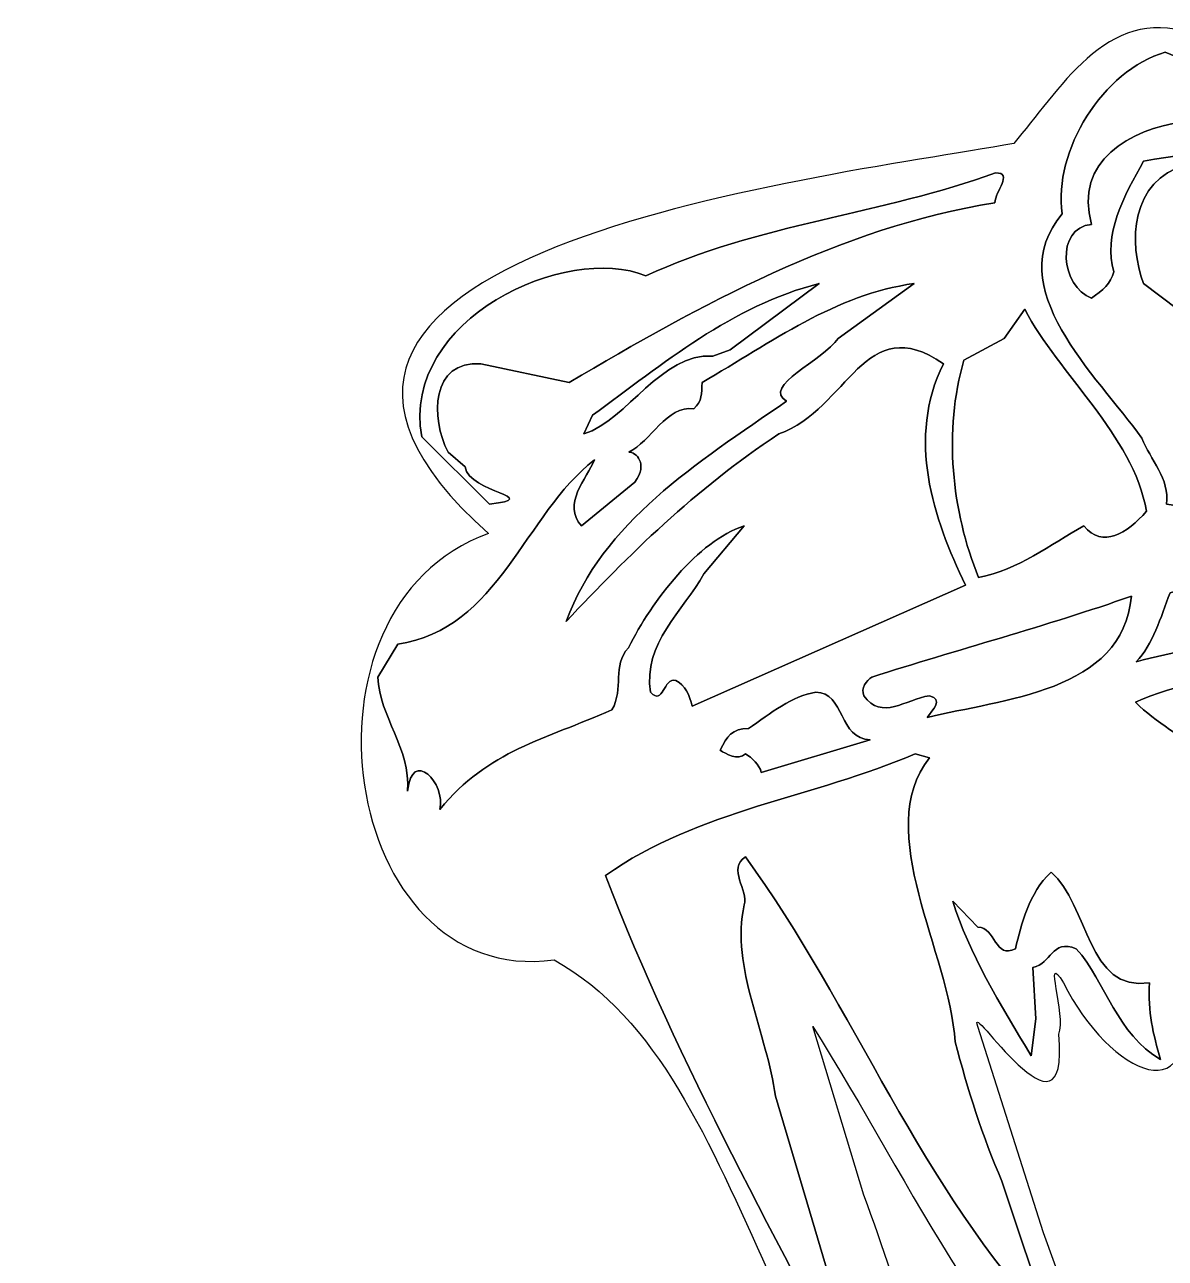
# Model space of a CAD drawing. Header units: centimetres. Extents: x -10 to 10, y -10.5 to 13.3.
# Drawn here: x -9.96 to -5.02, y -4.84 to 0.51 of the extents above; entities that cross this region are included whole.
import ezdxf

# ---------------------------------------------------------------- set-up
doc = ezdxf.new("R2010")
doc.units = ezdxf.units.CM
doc.header["$MEASUREMENT"] = 0
doc.layers.add('Ebene 1', color=7, linetype='Continuous')

msp = doc.modelspace()

# ---------------------------------------------------------------- linework, layer by layer
at = {"layer": 'Ebene 1'}
for points, knots in [([(-2.58064, -10.01268), (-2.58064, -10.01268), (-2.7305, -9.99744), (-2.7305, -9.99744), (-2.7305, -9.99744), (-3.02768, -10.37844), (-3.62965, -10.48766), (-4.05637, -10.22096), (-4.05637, -10.22096), (-4.21131, -9.91616), (-4.25958, -9.46912), (-4.14274, -9.15162), (-4.14274, -9.15162), (-4.46278, -8.65378), (-4.81838, -8.17372), (-4.99618, -7.60222), (-4.99618, -7.60222), (-4.56184, -7.88924), (-4.30784, -8.4836), (-3.88112, -8.84936), (-3.88112, -8.84936), (-3.64998, -9.05002), (-3.69824, -9.02462), (-3.84047, -8.74776), (-3.84047, -8.74776), (-4.064, -8.32866), (-4.35864, -7.90702), (-4.4069, -7.4422), (-4.4069, -7.4422), (-4.17576, -7.62508), (-4.02082, -7.91464), (-3.82524, -8.1661), (-3.82524, -8.1661), (-3.72364, -8.30072), (-3.71856, -8.32612), (-3.78459, -8.16356), (-3.78459, -8.16356), (-3.78459, -8.16356), (-3.95986, -7.71144), (-3.95986, -7.71144), (-3.95986, -7.71144), (-3.83286, -7.69112), (-3.72618, -7.76478), (-3.61696, -7.84098), (-3.61696, -7.84098), (-3.33248, -8.04164), (-3.52297, -7.90956), (-3.62458, -7.72668), (-3.62458, -7.72668), (-3.6957, -7.60222), (-3.74395, -7.4549), (-3.7719, -7.31266), (-3.7719, -7.31266), (-3.7719, -7.31266), (-3.70332, -7.21868), (-3.70332, -7.21868), (-3.70332, -7.21868), (-3.70332, -7.21868), (-3.53568, -7.33806), (-3.53568, -7.33806), (-3.53568, -7.33806), (-3.29184, -7.50316), (-3.41122, -7.46252), (-3.50012, -7.2517), (-3.50012, -7.2517), (-3.64236, -6.9215), (-3.45948, -6.7437), (-3.08864, -7.0612), (-3.08864, -7.0612), (-3.43408, -6.73862), (-3.40614, -5.94106), (-2.97434, -6.53288), (-2.97434, -6.53288), (-2.94132, -6.25856), (-3.1877, -6.03504), (-3.19786, -5.76834), (-3.19786, -5.76834), (-3.1369, -5.5118), (-2.99466, -5.81152), (-2.86512, -5.8293), (-2.86512, -5.8293), (-2.7178, -5.11302), (-2.71018, -4.2672), (-3.42646, -3.90144), (-3.42646, -3.90144), (-3.73887, -3.62712), (-3.55346, -4.21894), (-3.67791, -4.36118), (-3.67791, -4.36118), (-3.86588, -4.28244), (-3.86842, -4.04368), (-3.95986, -3.88366), (-3.95986, -3.88366), (-3.93954, -3.97764), (-3.98272, -4.42468), (-4.04368, -4.18592), (-4.04368, -4.18592), (-4.04368, -4.18592), (-4.06145, -3.90144), (-4.06145, -3.90144), (-4.06145, -3.90144), (-4.11734, -3.23088), (-3.63473, -4.34848), (-3.75158, -3.92938), (-3.75158, -3.92938), (-3.75158, -3.92938), (-3.81762, -3.78714), (-3.81762, -3.78714), (-3.81762, -3.78714), (-4.22402, -3.30708), (-4.14528, -3.9624), (-4.09448, -4.24942), (-4.09448, -4.24942), (-4.09448, -4.24942), (-4.43992, -3.69062), (-4.43992, -3.69062), (-4.43992, -3.69062), (-4.51612, -3.8354), (-4.38658, -4.16814), (-4.58215, -4.11988), (-4.58215, -4.11988), (-4.73963, -4.01066), (-4.78536, -3.7719), (-4.94792, -3.6449), (-4.94792, -3.6449), (-4.84124, -4.24942), (-5.26034, -4.04368), (-5.45846, -3.6449), (-5.45846, -3.6449), (-5.5499, -3.49758), (-5.44322, -3.78714), (-5.47878, -3.86842), (-5.47878, -3.86842), (-5.42798, -4.40944), (-5.88264, -3.69062), (-5.8293, -3.8354), (-5.8293, -3.8354), (-5.8293, -3.8354), (-5.54482, -4.72948), (-5.54482, -4.72948), (-5.54482, -4.72948), (-5.54482, -4.72948), (-5.33654, -5.30352), (-5.33654, -5.30352), (-5.33654, -5.30352), (-5.2959, -5.49402), (-5.11048, -5.63626), (-5.10286, -5.84454), (-5.10286, -5.84454), (-5.74802, -5.35178), (-6.11378, -4.51866), (-6.54558, -3.8354), (-6.54558, -3.8354), (-6.54558, -3.8354), (-6.3246, -4.56692), (-6.3246, -4.56692), (-6.3246, -4.56692), (-6.24078, -4.79044), (-6.16712, -5.01395), (-6.10108, -5.25526), (-6.10108, -5.25526), (-6.10108, -5.25526), (-5.67436, -6.22808), (-5.67436, -6.22808), (-5.67436, -6.22808), (-6.76402, -5.75056), (-6.76402, -4.04368), (-7.66826, -3.54584), (-7.66826, -3.54584), (-8.59536, -3.67284), (-8.8392, -2.01422), (-7.95274, -1.69672), (-7.95274, -1.69672), (-9.31926, -0.48006), (-6.56082, -0.16256), (-5.67436, -0.00508), (-5.67436, -0.00508), (-5.48386, 0.2159), (-5.26796, 0.59944), (-4.90982, 0.47244), (-4.90982, 0.47244), (-5.64642, 2.14376), (-3.09372, 0.90424), (-2.4511, 1.93548), (-2.4511, 1.93548), (-2.91846, 1.778), (-3.33756, 2.22504), (-3.6957, 2.54254), (-3.6957, 2.54254), (-4.26465, 2.54254), (-4.83362, 2.89306), (-5.07746, 3.4036), (-5.07746, 3.4036), (-5.21208, 3.05562), (-5.10286, 2.60604), (-5.207, 2.31902), (-5.207, 2.31902), (-5.45592, 2.67208), (-5.38226, 3.13182), (-5.46862, 3.54584), (-5.46862, 3.54584), (-5.89534, 3.66014), (-6.35508, 3.73888), (-6.71322, 4.05892), (-6.71322, 4.05892), (-7.14248, 4.2672), (-6.83768, 3.37058), (-6.91642, 3.14706), (-6.91642, 3.14706), (-7.24916, 3.38836), (-7.34568, 4.4577), (-7.493, 4.40944), (-7.493, 4.40944), (-7.493, 4.40944), (-7.65556, 4.09194), (-7.65556, 4.09194), (-7.65556, 4.09194), (-8.57504, 3.75412), (-8.49376, 2.41554), (-8.46582, 1.50622), (-8.46582, 1.50622), (-8.85952, 1.9685), (-8.87984, 2.67208), (-9.09066, 3.24612), (-9.09066, 3.24612), (-9.96442, 3.82016), (-9.72566, 5.49402), (-9.19226, 6.29158), (-9.19226, 6.29158), (-8.8265, 6.4389), (-8.4328, 6.02234), (-8.08736, 6.24586), (-8.08736, 6.24586), (-7.99338, 7.35584), (-7.45998, 9.62152), (-5.89788, 8.28802), (-5.89788, 8.28802), (-5.76072, 8.51154), (-5.61086, 8.6868), (-5.41782, 8.84935), (-5.41782, 8.84935), (-5.1181, 11.03376), (-1.3843, 11.96086), (-1.31572, 9.21512), (-1.31572, 9.21512), (-1.20904, 9.07034), (-1.21412, 8.81634), (-1.04648, 8.75284), (-1.04648, 8.75284), (-0.22098, 9.6139), (0.98298, 8.94333), (1.39446, 10.18794), (1.39446, 10.18794), (1.69164, 10.25144), (1.48844, 9.72312), (1.67386, 9.70788), (1.67386, 9.70788), (1.651, 10.34542), (2.88544, 10.58672), (2.7813, 10.13968), (2.7813, 10.13968), (2.75336, 10.13968), (2.7813, 10.10919), (2.7813, 10.13968), (2.7813, 10.13968), (2.7813, 10.13968), (2.8575, 10.13968), (2.8575, 10.13968), (2.8575, 10.13968), (2.8575, 10.13968), (2.89052, 10.07872), (2.89052, 10.07872), (2.89052, 10.07872), (2.85496, 9.99998), (2.80924, 9.92632), (2.77622, 9.8552), (2.77622, 9.8552), (2.58064, 9.45134), (2.60096, 9.45896), (2.80924, 9.82472), (2.80924, 9.82472), (2.8702, 9.9314), (2.94386, 10.02538), (3.06578, 9.99744), (3.06578, 9.99744), (3.11404, 9.18718), (3.10134, 8.63345), (3.02006, 8.52931), (3.02006, 8.52931), (3.02006, 8.52931), (2.86512, 8.01624), (2.86512, 8.01624), (2.86512, 8.01624), (2.86512, 8.01624), (3.24104, 8.60552), (3.24104, 8.60552), (3.24104, 8.60552), (3.67538, 9.26337), (4.00812, 9.97966), (4.53644, 10.56894), (4.53644, 10.56894), (5.8928, 10.82548), (7.26694, 11.71956), (7.02564, 13.28674), (7.02564, 13.28674), (8.17372, 12.18438), (8.79856, 10.81024), (9.10082, 9.13384), (9.10082, 9.13384), (9.32434, 8.94333), (9.30656, 8.52931), (9.53008, 8.38708), (9.53008, 8.38708), (9.59612, 7.9375), (9.67486, 7.39394), (9.53008, 6.99516), (9.53008, 6.99516), (9.97966, 4.99872), (9.46658, 2.9083), (8.51154, 1.16078), (8.51154, 1.16078), (8.46074, 0.31242), (8.128, -0.45211), (7.6327, -1.12268), (7.6327, -1.12268), (7.42442, -2.06248), (6.7691, -2.97434), (5.9563, -3.43662), (5.9563, -3.43662), (5.11048, -4.56692), (4.50595, -5.95884), (3.33502, -6.83768), (3.33502, -6.83768), (2.80924, -7.10438), (2.19964, -7.20344), (1.71196, -7.50824), (1.71196, -7.50824), (0.87376, -7.31266), (0.46736, -7.77748), (-0.35306, -7.98322), (-0.35306, -7.98322), (-0.71374, -8.33628), (-1.0668, -8.5725), (-1.31572, -9.07034), (-1.31572, -9.07034), (-1.67386, -9.1821), (-2.00406, -9.3091), (-2.19456, -9.65962), (-2.19456, -9.65962), (-2.3495, -9.65962), (-2.3495, -9.50468), (-2.58064, -10.01268)], [0, 0, 0, 0, 0.0113636, 0.0113636, 0.0113636, 0.0113636, 0.0227273, 0.0227273, 0.0227273, 0.0227273, 0.0340909, 0.0340909, 0.0340909, 0.0340909, 0.0454545, 0.0454545, 0.0454545, 0.0454545, 0.0568182, 0.0568182, 0.0568182, 0.0568182, 0.0681818, 0.0681818, 0.0681818, 0.0681818, 0.0795455, 0.0795455, 0.0795455, 0.0795455, 0.0909091, 0.0909091, 0.0909091, 0.0909091, 0.1022727, 0.1022727, 0.1022727, 0.1022727, 0.1136364, 0.1136364, 0.1136364, 0.1136364, 0.125, 0.125, 0.125, 0.125, 0.1363636, 0.1363636, 0.1363636, 0.1363636, 0.1477273, 0.1477273, 0.1477273, 0.1477273, 0.1590909, 0.1590909, 0.1590909, 0.1590909, 0.1704545, 0.1704545, 0.1704545, 0.1704545, 0.1818182, 0.1818182, 0.1818182, 0.1818182, 0.1931818, 0.1931818, 0.1931818, 0.1931818, 0.2045455, 0.2045455, 0.2045455, 0.2045455, 0.2159091, 0.2159091, 0.2159091, 0.2159091, 0.2272727, 0.2272727, 0.2272727, 0.2272727, 0.2386364, 0.2386364, 0.2386364, 0.2386364, 0.25, 0.25, 0.25, 0.25, 0.2613636, 0.2613636, 0.2613636, 0.2613636, 0.2727273, 0.2727273, 0.2727273, 0.2727273, 0.2840909, 0.2840909, 0.2840909, 0.2840909, 0.2954545, 0.2954545, 0.2954545, 0.2954545, 0.3068182, 0.3068182, 0.3068182, 0.3068182, 0.3181818, 0.3181818, 0.3181818, 0.3181818, 0.3295455, 0.3295455, 0.3295455, 0.3295455, 0.3409091, 0.3409091, 0.3409091, 0.3409091, 0.3522727, 0.3522727, 0.3522727, 0.3522727, 0.3636364, 0.3636364, 0.3636364, 0.3636364, 0.375, 0.375, 0.375, 0.375, 0.3863636, 0.3863636, 0.3863636, 0.3863636, 0.3977273, 0.3977273, 0.3977273, 0.3977273, 0.4090909, 0.4090909, 0.4090909, 0.4090909, 0.4204545, 0.4204545, 0.4204545, 0.4204545, 0.4318182, 0.4318182, 0.4318182, 0.4318182, 0.4431818, 0.4431818, 0.4431818, 0.4431818, 0.4545455, 0.4545455, 0.4545455, 0.4545455, 0.4659091, 0.4659091, 0.4659091, 0.4659091, 0.4772727, 0.4772727, 0.4772727, 0.4772727, 0.4886364, 0.4886364, 0.4886364, 0.4886364, 0.5, 0.5, 0.5, 0.5, 0.5113636, 0.5113636, 0.5113636, 0.5113636, 0.5227273, 0.5227273, 0.5227273, 0.5227273, 0.5340909, 0.5340909, 0.5340909, 0.5340909, 0.5454545, 0.5454545, 0.5454545, 0.5454545, 0.5568182, 0.5568182, 0.5568182, 0.5568182, 0.5681818, 0.5681818, 0.5681818, 0.5681818, 0.5795455, 0.5795455, 0.5795455, 0.5795455, 0.5909091, 0.5909091, 0.5909091, 0.5909091, 0.6022727, 0.6022727, 0.6022727, 0.6022727, 0.6136364, 0.6136364, 0.6136364, 0.6136364, 0.625, 0.625, 0.625, 0.625, 0.6363636, 0.6363636, 0.6363636, 0.6363636, 0.6477273, 0.6477273, 0.6477273, 0.6477273, 0.6590909, 0.6590909, 0.6590909, 0.6590909, 0.6704545, 0.6704545, 0.6704545, 0.6704545, 0.6818182, 0.6818182, 0.6818182, 0.6818182, 0.6931818, 0.6931818, 0.6931818, 0.6931818, 0.7045455, 0.7045455, 0.7045455, 0.7045455, 0.7159091, 0.7159091, 0.7159091, 0.7159091, 0.7272727, 0.7272727, 0.7272727, 0.7272727, 0.7386364, 0.7386364, 0.7386364, 0.7386364, 0.75, 0.75, 0.75, 0.75, 0.7613636, 0.7613636, 0.7613636, 0.7613636, 0.7727273, 0.7727273, 0.7727273, 0.7727273, 0.7840909, 0.7840909, 0.7840909, 0.7840909, 0.7954545, 0.7954545, 0.7954545, 0.7954545, 0.8068182, 0.8068182, 0.8068182, 0.8068182, 0.8181818, 0.8181818, 0.8181818, 0.8181818, 0.8295455, 0.8295455, 0.8295455, 0.8295455, 0.8409091, 0.8409091, 0.8409091, 0.8409091, 0.8522727, 0.8522727, 0.8522727, 0.8522727, 0.8636364, 0.8636364, 0.8636364, 0.8636364, 0.875, 0.875, 0.875, 0.875, 0.8863636, 0.8863636, 0.8863636, 0.8863636, 0.8977273, 0.8977273, 0.8977273, 0.8977273, 0.9090909, 0.9090909, 0.9090909, 0.9090909, 0.9204545, 0.9204545, 0.9204545, 0.9204545, 0.9318182, 0.9318182, 0.9318182, 0.9318182, 0.9431818, 0.9431818, 0.9431818, 0.9431818, 0.9545455, 0.9545455, 0.9545455, 0.9545455, 0.9659091, 0.9659091, 0.9659091, 0.9659091, 0.9772727, 0.9772727, 0.9772727, 0.9772727, 0.9886364, 0.9886364, 0.9886364, 0.9886364, 1, 1, 1, 1]), ([(-5.0165, 0.39116), (-5.28828, 0.31242), (-5.50418, -0.03809), (-5.46354, -0.30988), (-5.46354, -0.30988), (-5.73532, -0.62738), (-5.31622, -1.00838), (-5.1181, -1.2827), (-5.1181, -1.2827), (-5.08254, -1.37668), (-4.99618, -1.45796), (-5.01142, -1.56972), (-5.01142, -1.56972), (-4.89965, -1.58242), (-4.8133, -1.6637), (-4.69391, -1.53924), (-4.69391, -1.53924), (-4.23164, -1.6637), (-4.60248, -0.56133), (-4.96316, -0.72389), (-4.96316, -0.72389), (-4.96316, -0.72389), (-5.11048, -0.61213), (-5.11048, -0.61213), (-5.11048, -0.61213), (-5.17906, -0.43688), (-5.16382, -0.16256), (-4.93014, -0.09906), (-4.93014, -0.09906), (-4.25704, -0.27686), (-3.38582, -0.26162), (-2.91084, -0.5461), (-2.91084, -0.5461), (-2.91084, -0.61213), (-3.02768, -0.5461), (-3.048, -0.61213), (-3.048, -0.61213), (-2.72288, -0.5461), (-2.95402, -0.70866), (-2.70764, -0.69342), (-2.70764, -0.69342), (-3.09372, -0.32258), (-3.6449, 0.05842), (-4.21893, 0.05842), (-4.21893, 0.05842), (-4.42721, 0.26416), (-4.76504, 0.28194), (-5.0165, 0.39116)], [0, 0, 0, 0, 0.0833333, 0.0833333, 0.0833333, 0.0833333, 0.1666667, 0.1666667, 0.1666667, 0.1666667, 0.25, 0.25, 0.25, 0.25, 0.3333333, 0.3333333, 0.3333333, 0.3333333, 0.4166667, 0.4166667, 0.4166667, 0.4166667, 0.5, 0.5, 0.5, 0.5, 0.5833333, 0.5833333, 0.5833333, 0.5833333, 0.6666667, 0.6666667, 0.6666667, 0.6666667, 0.75, 0.75, 0.75, 0.75, 0.8333333, 0.8333333, 0.8333333, 0.8333333, 0.9166667, 0.9166667, 0.9166667, 0.9166667, 1, 1, 1, 1]), ([(-4.9403, 0.0889), (-4.73963, 0.1016), (-4.56184, 0.05842), (-4.37895, 0.00762), (-4.37895, 0.00762), (-4.37895, 0.00762), (-4.0767, -0.08127), (-4.0767, -0.08127), (-4.0767, -0.08127), (-4.12496, -0.16256), (-4.22656, -0.08127), (-4.30022, -0.09906), (-4.30022, -0.09906), (-4.56438, -0.00508), (-4.85902, -0.03809), (-5.11048, -0.08127), (-5.11048, -0.08127), (-5.1943, -0.2286), (-5.28828, -0.40385), (-5.24002, -0.56133), (-5.24002, -0.56133), (-5.25271, -0.61213), (-5.28828, -0.64262), (-5.33654, -0.67563), (-5.33654, -0.67563), (-5.46862, -0.62738), (-5.49656, -0.37084), (-5.33654, -0.35559), (-5.33654, -0.35559), (-5.41528, -0.08127), (-5.16636, 0.05842), (-4.9403, 0.0889)], [0, 0, 0, 0, 0.125, 0.125, 0.125, 0.125, 0.25, 0.25, 0.25, 0.25, 0.375, 0.375, 0.375, 0.375, 0.5, 0.5, 0.5, 0.5, 0.625, 0.625, 0.625, 0.625, 0.75, 0.75, 0.75, 0.75, 0.875, 0.875, 0.875, 0.875, 1, 1, 1, 1]), ([(-5.7531, -0.13208), (-6.2357, -0.30988), (-6.7945, -0.35559), (-7.26948, -0.57912), (-7.26948, -0.57912), (-7.61492, -0.43688), (-8.3312, -0.76454), (-8.2423, -1.27762), (-8.2423, -1.27762), (-8.2423, -1.27762), (-7.94766, -1.56972), (-7.94766, -1.56972), (-7.94766, -1.56972), (-7.7089, -1.53924), (-8.03402, -1.52145), (-8.05434, -1.40716), (-8.05434, -1.40716), (-8.05434, -1.40716), (-8.128, -1.34366), (-8.128, -1.34366), (-8.128, -1.34366), (-8.2042, -1.19634), (-8.20166, -0.94488), (-7.98576, -0.96012), (-7.98576, -0.96012), (-7.98576, -0.96012), (-7.60222, -1.04139), (-7.60222, -1.04139), (-7.60222, -1.04139), (-7.03834, -0.70866), (-6.43128, -0.37084), (-5.75563, -0.26162), (-5.75563, -0.26162), (-5.75563, -0.21336), (-5.67436, -0.13208), (-5.7531, -0.13208)], [0, 0, 0, 0, 0.1111111, 0.1111111, 0.1111111, 0.1111111, 0.2222222, 0.2222222, 0.2222222, 0.2222222, 0.3333333, 0.3333333, 0.3333333, 0.3333333, 0.4444444, 0.4444444, 0.4444444, 0.4444444, 0.5555556, 0.5555556, 0.5555556, 0.5555556, 0.6666667, 0.6666667, 0.6666667, 0.6666667, 0.7777778, 0.7777778, 0.7777778, 0.7777778, 0.8888889, 0.8888889, 0.8888889, 0.8888889, 1, 1, 1, 1]), ([(-5.7531, -0.13208), (-5.67436, -0.13208), (-5.75563, -0.21336), (-5.75563, -0.26162), (-5.75563, -0.26162), (-6.43128, -0.37084), (-7.03834, -0.70866), (-7.60222, -1.04139), (-7.60222, -1.04139), (-7.60222, -1.04139), (-7.98576, -0.96012), (-7.98576, -0.96012), (-7.98576, -0.96012), (-8.20166, -0.94488), (-8.2042, -1.19634), (-8.128, -1.34366), (-8.128, -1.34366), (-8.128, -1.34366), (-8.05434, -1.40716), (-8.05434, -1.40716), (-8.05434, -1.40716), (-8.03402, -1.52145), (-7.7089, -1.53924), (-7.94766, -1.56972), (-7.94766, -1.56972), (-7.94766, -1.56972), (-8.2423, -1.27762), (-8.2423, -1.27762), (-8.2423, -1.27762), (-8.3312, -0.76454), (-7.61492, -0.43688), (-7.26948, -0.57912), (-7.26948, -0.57912), (-6.7945, -0.35559), (-6.2357, -0.30988), (-5.7531, -0.13208)], [0, 0, 0, 0, 0.1111111, 0.1111111, 0.1111111, 0.1111111, 0.2222222, 0.2222222, 0.2222222, 0.2222222, 0.3333333, 0.3333333, 0.3333333, 0.3333333, 0.4444444, 0.4444444, 0.4444444, 0.4444444, 0.5555556, 0.5555556, 0.5555556, 0.5555556, 0.6666667, 0.6666667, 0.6666667, 0.6666667, 0.7777778, 0.7777778, 0.7777778, 0.7777778, 0.8888889, 0.8888889, 0.8888889, 0.8888889, 1, 1, 1, 1]), ([(-6.65988, -1.12268), (-6.7691, -1.05918), (-6.49986, -0.94488), (-6.43636, -0.8509), (-6.43636, -0.8509), (-6.43636, -0.8509), (-6.10616, -0.61213), (-6.10616, -0.61213), (-6.10616, -0.61213), (-6.44906, -0.6604), (-6.72338, -0.86614), (-7.02564, -1.04139), (-7.02564, -1.04139), (-7.02818, -1.08965), (-7.02564, -1.12268), (-7.0612, -1.1557), (-7.0612, -1.1557), (-7.18058, -1.14046), (-7.24916, -1.29794), (-7.34314, -1.34366), (-7.34314, -1.34366), (-7.3152, -1.34366), (-7.25678, -1.39192), (-7.31774, -1.4732), (-7.31774, -1.4732), (-7.31774, -1.4732), (-7.54888, -1.6637), (-7.54888, -1.6637), (-7.54888, -1.6637), (-7.63524, -1.56972), (-7.52602, -1.45796), (-7.493, -1.37668), (-7.493, -1.37668), (-7.7978, -1.61544), (-7.90702, -2.11074), (-8.34644, -2.17678), (-8.34644, -2.17678), (-8.34644, -2.17678), (-8.4328, -2.31902), (-8.4328, -2.31902), (-8.4328, -2.31902), (-8.42518, -2.49428), (-8.29056, -2.62382), (-8.30326, -2.81432), (-8.30326, -2.81432), (-8.28548, -2.62382), (-8.13562, -2.7813), (-8.16356, -2.89306), (-8.16356, -2.89306), (-7.95274, -2.63652), (-7.7089, -2.5908), (-7.4168, -2.46126), (-7.4168, -2.46126), (-7.36346, -2.36728), (-7.4168, -2.27076), (-7.34568, -2.19202), (-7.34568, -2.19202), (-7.24154, -1.98628), (-7.04596, -1.72974), (-6.84276, -1.6637), (-6.84276, -1.6637), (-6.84276, -1.6637), (-7.01802, -1.87198), (-7.01802, -1.87198), (-7.01802, -1.87198), (-7.10692, -2.02946), (-7.28472, -2.17678), (-7.24916, -2.38506), (-7.24916, -2.38506), (-7.19582, -2.44602), (-7.19328, -2.31902), (-7.13994, -2.33426), (-7.13994, -2.33426), (-7.0993, -2.35204), (-7.07898, -2.4003), (-7.06882, -2.44602), (-7.06882, -2.44602), (-7.06882, -2.44602), (-5.88264, -1.92024), (-5.88264, -1.92024), (-5.88264, -1.92024), (-6.02488, -1.63068), (-6.13918, -1.2827), (-5.97916, -0.96012), (-5.97916, -0.96012), (-6.32206, -0.72389), (-6.39064, -1.1557), (-6.6929, -1.26492), (-6.6929, -1.26492), (-7.05866, -1.50622), (-7.34568, -1.7907), (-7.61492, -2.07771), (-7.61492, -2.07771), (-7.45998, -1.64846), (-7.0485, -1.39192), (-6.65988, -1.12268)], [0, 0, 0, 0, 0.0416667, 0.0416667, 0.0416667, 0.0416667, 0.0833333, 0.0833333, 0.0833333, 0.0833333, 0.125, 0.125, 0.125, 0.125, 0.1666667, 0.1666667, 0.1666667, 0.1666667, 0.2083333, 0.2083333, 0.2083333, 0.2083333, 0.25, 0.25, 0.25, 0.25, 0.2916667, 0.2916667, 0.2916667, 0.2916667, 0.3333333, 0.3333333, 0.3333333, 0.3333333, 0.375, 0.375, 0.375, 0.375, 0.4166667, 0.4166667, 0.4166667, 0.4166667, 0.4583333, 0.4583333, 0.4583333, 0.4583333, 0.5, 0.5, 0.5, 0.5, 0.5416667, 0.5416667, 0.5416667, 0.5416667, 0.5833333, 0.5833333, 0.5833333, 0.5833333, 0.625, 0.625, 0.625, 0.625, 0.6666667, 0.6666667, 0.6666667, 0.6666667, 0.7083333, 0.7083333, 0.7083333, 0.7083333, 0.75, 0.75, 0.75, 0.75, 0.7916667, 0.7916667, 0.7916667, 0.7916667, 0.8333333, 0.8333333, 0.8333333, 0.8333333, 0.875, 0.875, 0.875, 0.875, 0.9166667, 0.9166667, 0.9166667, 0.9166667, 0.9583333, 0.9583333, 0.9583333, 0.9583333, 1, 1, 1, 1]), ([(-6.51764, -0.61213), (-6.8961, -0.70866), (-7.19582, -0.96012), (-7.50062, -1.18364), (-7.50062, -1.18364), (-7.50062, -1.18364), (-7.53872, -1.26492), (-7.53872, -1.26492), (-7.53872, -1.26492), (-7.34568, -1.20142), (-7.20344, -0.91186), (-6.97992, -0.92709), (-6.97992, -0.92709), (-6.97992, -0.92709), (-6.90372, -0.89916), (-6.90372, -0.89916), (-6.90372, -0.89916), (-6.90372, -0.89916), (-6.51764, -0.61213), (-6.51764, -0.61213)], [0, 0, 0, 0, 0.2, 0.2, 0.2, 0.2, 0.4, 0.4, 0.4, 0.4, 0.6, 0.6, 0.6, 0.6, 0.8, 0.8, 0.8, 0.8, 1, 1, 1, 1]), ([(-5.6261, -0.72389), (-5.6261, -0.72389), (-5.715, -0.8509), (-5.715, -0.8509), (-5.715, -0.8509), (-5.715, -0.8509), (-5.89026, -0.94488), (-5.89026, -0.94488), (-5.89026, -0.94488), (-5.97916, -1.24968), (-5.9436, -1.6002), (-5.82676, -1.88722), (-5.82676, -1.88722), (-5.65404, -1.8542), (-5.51687, -1.74498), (-5.36956, -1.6637), (-5.36956, -1.6637), (-5.28828, -1.76276), (-5.18414, -1.69672), (-5.09778, -1.6002), (-5.09778, -1.6002), (-5.15874, -1.26492), (-5.47878, -1.00838), (-5.6261, -0.72389)], [0, 0, 0, 0, 0.1666667, 0.1666667, 0.1666667, 0.1666667, 0.3333333, 0.3333333, 0.3333333, 0.3333333, 0.5, 0.5, 0.5, 0.5, 0.6666667, 0.6666667, 0.6666667, 0.6666667, 0.8333333, 0.8333333, 0.8333333, 0.8333333, 1, 1, 1, 1]), ([(-4.61772, -1.83895), (-4.61772, -1.83895), (-4.99618, -1.95326), (-4.99618, -1.95326), (-4.99618, -1.95326), (-5.03682, -2.06248), (-5.06984, -2.17678), (-5.1435, -2.25298), (-5.1435, -2.25298), (-4.98348, -2.20472), (-4.78028, -2.20472), (-4.7117, -2.02946), (-4.7117, -2.02946), (-4.62534, -2.01422), (-4.58215, -1.93548), (-4.56946, -1.8542), (-4.56946, -1.8542), (-4.572, -1.82372), (-4.60502, -1.83895), (-4.61772, -1.83895)], [0, 0, 0, 0, 0.2, 0.2, 0.2, 0.2, 0.4, 0.4, 0.4, 0.4, 0.6, 0.6, 0.6, 0.6, 0.8, 0.8, 0.8, 0.8, 1, 1, 1, 1]), ([(-5.16382, -1.9685), (-5.5245, -2.0955), (-5.9309, -2.20472), (-6.28904, -2.31902), (-6.28904, -2.31902), (-6.31444, -2.33426), (-6.33729, -2.36728), (-6.3246, -2.4003), (-6.3246, -2.4003), (-6.2484, -2.50952), (-6.14172, -2.41554), (-6.04012, -2.4003), (-6.04012, -2.4003), (-5.97662, -2.41554), (-6.02488, -2.46126), (-6.05028, -2.49428), (-6.05028, -2.49428), (-5.7277, -2.41554), (-5.19937, -2.38506), (-5.16382, -1.9685)], [0, 0, 0, 0, 0.2, 0.2, 0.2, 0.2, 0.4, 0.4, 0.4, 0.4, 0.6, 0.6, 0.6, 0.6, 0.8, 0.8, 0.8, 0.8, 1, 1, 1, 1]), ([(-4.0132, -2.17678), (-4.36625, -2.30378), (-4.79805, -2.27076), (-5.14604, -2.42824), (-5.14604, -2.42824), (-4.96316, -2.60858), (-4.70408, -2.66954), (-4.58977, -2.92608), (-4.58977, -2.92608), (-4.50342, -2.73304), (-4.69137, -2.42824), (-4.44246, -2.33426), (-4.44246, -2.33426), (-4.26719, -2.42824), (-4.12496, -2.68478), (-4.01574, -2.86004), (-4.01574, -2.86004), (-4.03352, -2.62382), (-3.78713, -2.33426), (-4.0132, -2.17678)], [0, 0, 0, 0, 0.2, 0.2, 0.2, 0.2, 0.4, 0.4, 0.4, 0.4, 0.6, 0.6, 0.6, 0.6, 0.8, 0.8, 0.8, 0.8, 1, 1, 1, 1]), ([(-6.53288, -2.38506), (-6.63448, -2.4003), (-6.72846, -2.4765), (-6.82498, -2.54254), (-6.82498, -2.54254), (-6.8961, -2.54254), (-6.91895, -2.57556), (-6.9469, -2.63652), (-6.9469, -2.63652), (-6.92404, -2.65176), (-6.8707, -2.68478), (-6.83768, -2.65176), (-6.83768, -2.65176), (-6.80974, -2.66954), (-6.77672, -2.70002), (-6.7691, -2.73304), (-6.7691, -2.73304), (-6.7691, -2.73304), (-6.29666, -2.5908), (-6.29666, -2.5908), (-6.29666, -2.5908), (-6.43128, -2.5908), (-6.40842, -2.38506), (-6.53288, -2.38506)], [0, 0, 0, 0, 0.1666667, 0.1666667, 0.1666667, 0.1666667, 0.3333333, 0.3333333, 0.3333333, 0.3333333, 0.5, 0.5, 0.5, 0.5, 0.6666667, 0.6666667, 0.6666667, 0.6666667, 0.8333333, 0.8333333, 0.8333333, 0.8333333, 1, 1, 1, 1]), ([(-6.10108, -2.65176), (-6.53796, -2.84226), (-7.04088, -2.89306), (-7.44474, -3.18008), (-7.44474, -3.18008), (-7.12724, -4.01066), (-6.68782, -4.7752), (-6.28142, -5.5753), (-6.28142, -5.5753), (-6.28142, -5.5753), (-6.70814, -4.13766), (-6.70814, -4.13766), (-6.70814, -4.13766), (-6.74116, -3.86842), (-6.90372, -3.57886), (-6.84276, -3.30708), (-6.84276, -3.30708), (-6.82498, -3.24612), (-6.91642, -3.1496), (-6.83768, -3.0988), (-6.83768, -3.0988), (-6.3627, -3.75412), (-6.07822, -4.53644), (-5.51687, -5.12826), (-5.51687, -5.12826), (-5.51687, -5.12826), (-5.72516, -4.50596), (-5.72516, -4.50596), (-5.72516, -4.50596), (-5.80898, -4.31546), (-5.87502, -4.10464), (-5.92836, -3.90144), (-5.92836, -3.90144), (-5.95122, -3.51536), (-6.28904, -2.98958), (-6.04012, -2.66954), (-6.04012, -2.66954), (-6.04012, -2.66954), (-6.10108, -2.65176), (-6.10108, -2.65176)], [0, 0, 0, 0, 0.1, 0.1, 0.1, 0.1, 0.2, 0.2, 0.2, 0.2, 0.3, 0.3, 0.3, 0.3, 0.4, 0.4, 0.4, 0.4, 0.5, 0.5, 0.5, 0.5, 0.6, 0.6, 0.6, 0.6, 0.7, 0.7, 0.7, 0.7, 0.8, 0.8, 0.8, 0.8, 0.9, 0.9, 0.9, 0.9, 1, 1, 1, 1]), ([(-5.5118, -3.16484), (-5.61086, -3.25882), (-5.6388, -3.38836), (-5.66674, -3.49758), (-5.66674, -3.49758), (-5.75563, -3.54584), (-5.7531, -3.4036), (-5.8293, -3.4036), (-5.8293, -3.4036), (-5.8293, -3.4036), (-5.93852, -3.29184), (-5.93852, -3.29184), (-5.93852, -3.29184), (-5.86994, -3.51536), (-5.73278, -3.73888), (-5.59816, -3.9624), (-5.59816, -3.9624), (-5.59816, -3.9624), (-5.57784, -3.80238), (-5.57784, -3.80238), (-5.57784, -3.80238), (-5.57784, -3.80238), (-5.59054, -3.57886), (-5.59054, -3.57886), (-5.59054, -3.57886), (-5.50926, -3.56362), (-5.5118, -3.4544), (-5.40258, -3.49758), (-5.40258, -3.49758), (-5.27304, -3.6449), (-5.22732, -3.86842), (-5.03682, -3.97764), (-5.03682, -3.97764), (-5.06984, -3.86842), (-5.0927, -3.7719), (-5.08508, -3.6449), (-5.08508, -3.6449), (-5.35432, -3.69062), (-5.34924, -3.30708), (-5.5118, -3.16484)], [0, 0, 0, 0, 0.1, 0.1, 0.1, 0.1, 0.2, 0.2, 0.2, 0.2, 0.3, 0.3, 0.3, 0.3, 0.4, 0.4, 0.4, 0.4, 0.5, 0.5, 0.5, 0.5, 0.6, 0.6, 0.6, 0.6, 0.7, 0.7, 0.7, 0.7, 0.8, 0.8, 0.8, 0.8, 0.9, 0.9, 0.9, 0.9, 1, 1, 1, 1])]:
    msp.add_open_spline(points, degree=3, knots=knots, dxfattribs=at)
at = {"layer": 'Ebene 1', "color": 43}
for points, knots in [([(-5.0165, 0.39116), (-4.76504, 0.28194), (-4.42721, 0.26416), (-4.21893, 0.05842), (-4.21893, 0.05842), (-3.6449, 0.05842), (-3.09372, -0.32258), (-2.70764, -0.69342), (-2.70764, -0.69342), (-2.95402, -0.70866), (-2.72288, -0.5461), (-3.048, -0.61213), (-3.048, -0.61213), (-3.02768, -0.5461), (-2.91084, -0.61213), (-2.91084, -0.5461), (-2.91084, -0.5461), (-3.38582, -0.26162), (-4.25704, -0.27686), (-4.93014, -0.09906), (-4.93014, -0.09906), (-5.16382, -0.16256), (-5.17906, -0.43688), (-5.11048, -0.61213), (-5.11048, -0.61213), (-5.11048, -0.61213), (-4.96316, -0.72389), (-4.96316, -0.72389), (-4.96316, -0.72389), (-4.60248, -0.56133), (-4.23164, -1.6637), (-4.69391, -1.53924), (-4.69391, -1.53924), (-4.8133, -1.6637), (-4.89965, -1.58242), (-5.01142, -1.56972), (-5.01142, -1.56972), (-4.99618, -1.45796), (-5.08254, -1.37668), (-5.1181, -1.2827), (-5.1181, -1.2827), (-5.31622, -1.00838), (-5.73532, -0.62738), (-5.46354, -0.30988), (-5.46354, -0.30988), (-5.50418, -0.03809), (-5.28828, 0.31242), (-5.0165, 0.39116)], [0, 0, 0, 0, 0.0833333, 0.0833333, 0.0833333, 0.0833333, 0.1666667, 0.1666667, 0.1666667, 0.1666667, 0.25, 0.25, 0.25, 0.25, 0.3333333, 0.3333333, 0.3333333, 0.3333333, 0.4166667, 0.4166667, 0.4166667, 0.4166667, 0.5, 0.5, 0.5, 0.5, 0.5833333, 0.5833333, 0.5833333, 0.5833333, 0.6666667, 0.6666667, 0.6666667, 0.6666667, 0.75, 0.75, 0.75, 0.75, 0.8333333, 0.8333333, 0.8333333, 0.8333333, 0.9166667, 0.9166667, 0.9166667, 0.9166667, 1, 1, 1, 1]), ([(-4.9403, 0.0889), (-5.16636, 0.05842), (-5.41528, -0.08127), (-5.33654, -0.35559), (-5.33654, -0.35559), (-5.49656, -0.37084), (-5.46862, -0.62738), (-5.33654, -0.67563), (-5.33654, -0.67563), (-5.28828, -0.64262), (-5.25271, -0.61213), (-5.24002, -0.56133), (-5.24002, -0.56133), (-5.28828, -0.40385), (-5.1943, -0.2286), (-5.11048, -0.08127), (-5.11048, -0.08127), (-4.85902, -0.03809), (-4.56438, -0.00508), (-4.30022, -0.09906), (-4.30022, -0.09906), (-4.22656, -0.08127), (-4.12496, -0.16256), (-4.0767, -0.08127), (-4.0767, -0.08127), (-4.0767, -0.08127), (-4.37895, 0.00762), (-4.37895, 0.00762), (-4.37895, 0.00762), (-4.56184, 0.05842), (-4.73963, 0.1016), (-4.9403, 0.0889)], [0, 0, 0, 0, 0.125, 0.125, 0.125, 0.125, 0.25, 0.25, 0.25, 0.25, 0.375, 0.375, 0.375, 0.375, 0.5, 0.5, 0.5, 0.5, 0.625, 0.625, 0.625, 0.625, 0.75, 0.75, 0.75, 0.75, 0.875, 0.875, 0.875, 0.875, 1, 1, 1, 1])]:
    msp.add_open_spline(points, degree=3, knots=knots, dxfattribs=at)
at = {"layer": 'Ebene 1', "color": 41}
msp.add_open_spline([(-6.65988, -1.12268), (-7.0485, -1.39192), (-7.45998, -1.64846), (-7.61492, -2.07771), (-7.61492, -2.07771), (-7.34568, -1.7907), (-7.05866, -1.50622), (-6.6929, -1.26492), (-6.6929, -1.26492), (-6.39064, -1.1557), (-6.32206, -0.72389), (-5.97916, -0.96012), (-5.97916, -0.96012), (-6.13918, -1.2827), (-6.02488, -1.63068), (-5.88264, -1.92024), (-5.88264, -1.92024), (-5.88264, -1.92024), (-7.06882, -2.44602), (-7.06882, -2.44602), (-7.06882, -2.44602), (-7.07898, -2.4003), (-7.0993, -2.35204), (-7.13994, -2.33426), (-7.13994, -2.33426), (-7.19328, -2.31902), (-7.19582, -2.44602), (-7.24916, -2.38506), (-7.24916, -2.38506), (-7.28472, -2.17678), (-7.10692, -2.02946), (-7.01802, -1.87198), (-7.01802, -1.87198), (-7.01802, -1.87198), (-6.84276, -1.6637), (-6.84276, -1.6637), (-6.84276, -1.6637), (-7.04596, -1.72974), (-7.24154, -1.98628), (-7.34568, -2.19202), (-7.34568, -2.19202), (-7.4168, -2.27076), (-7.36346, -2.36728), (-7.4168, -2.46126), (-7.4168, -2.46126), (-7.7089, -2.5908), (-7.95274, -2.63652), (-8.16356, -2.89306), (-8.16356, -2.89306), (-8.13562, -2.7813), (-8.28548, -2.62382), (-8.30326, -2.81432), (-8.30326, -2.81432), (-8.29056, -2.62382), (-8.42518, -2.49428), (-8.4328, -2.31902), (-8.4328, -2.31902), (-8.4328, -2.31902), (-8.34644, -2.17678), (-8.34644, -2.17678), (-8.34644, -2.17678), (-7.90702, -2.11074), (-7.7978, -1.61544), (-7.493, -1.37668), (-7.493, -1.37668), (-7.52602, -1.45796), (-7.63524, -1.56972), (-7.54888, -1.6637), (-7.54888, -1.6637), (-7.54888, -1.6637), (-7.31774, -1.4732), (-7.31774, -1.4732), (-7.31774, -1.4732), (-7.25678, -1.39192), (-7.3152, -1.34366), (-7.34314, -1.34366), (-7.34314, -1.34366), (-7.24916, -1.29794), (-7.18058, -1.14046), (-7.0612, -1.1557), (-7.0612, -1.1557), (-7.02564, -1.12268), (-7.02818, -1.08965), (-7.02564, -1.04139), (-7.02564, -1.04139), (-6.72338, -0.86614), (-6.44906, -0.6604), (-6.10616, -0.61213), (-6.10616, -0.61213), (-6.10616, -0.61213), (-6.43636, -0.8509), (-6.43636, -0.8509), (-6.43636, -0.8509), (-6.49986, -0.94488), (-6.7691, -1.05918), (-6.65988, -1.12268)], degree=3, knots=[0, 0, 0, 0, 0.0416667, 0.0416667, 0.0416667, 0.0416667, 0.0833333, 0.0833333, 0.0833333, 0.0833333, 0.125, 0.125, 0.125, 0.125, 0.1666667, 0.1666667, 0.1666667, 0.1666667, 0.2083333, 0.2083333, 0.2083333, 0.2083333, 0.25, 0.25, 0.25, 0.25, 0.2916667, 0.2916667, 0.2916667, 0.2916667, 0.3333333, 0.3333333, 0.3333333, 0.3333333, 0.375, 0.375, 0.375, 0.375, 0.4166667, 0.4166667, 0.4166667, 0.4166667, 0.4583333, 0.4583333, 0.4583333, 0.4583333, 0.5, 0.5, 0.5, 0.5, 0.5416667, 0.5416667, 0.5416667, 0.5416667, 0.5833333, 0.5833333, 0.5833333, 0.5833333, 0.625, 0.625, 0.625, 0.625, 0.6666667, 0.6666667, 0.6666667, 0.6666667, 0.7083333, 0.7083333, 0.7083333, 0.7083333, 0.75, 0.75, 0.75, 0.75, 0.7916667, 0.7916667, 0.7916667, 0.7916667, 0.8333333, 0.8333333, 0.8333333, 0.8333333, 0.875, 0.875, 0.875, 0.875, 0.9166667, 0.9166667, 0.9166667, 0.9166667, 0.9583333, 0.9583333, 0.9583333, 0.9583333, 1, 1, 1, 1], dxfattribs=at)
at = {"layer": 'Ebene 1', "color": 30}
for points in [[(-6.51764, -0.61213), (-6.51764, -0.61213), (-6.90372, -0.89916), (-6.90372, -0.89916), (-6.90372, -0.89916), (-6.90372, -0.89916), (-6.97992, -0.92709), (-6.97992, -0.92709), (-6.97992, -0.92709), (-7.20344, -0.91186), (-7.34568, -1.20142), (-7.53872, -1.26492), (-7.53872, -1.26492), (-7.53872, -1.26492), (-7.50062, -1.18364), (-7.50062, -1.18364), (-7.50062, -1.18364), (-7.19582, -0.96012), (-6.8961, -0.70866), (-6.51764, -0.61213)], [(-4.61772, -1.83895), (-4.60502, -1.83895), (-4.572, -1.82372), (-4.56946, -1.8542), (-4.56946, -1.8542), (-4.58215, -1.93548), (-4.62534, -2.01422), (-4.7117, -2.02946), (-4.7117, -2.02946), (-4.78028, -2.20472), (-4.98348, -2.20472), (-5.1435, -2.25298), (-5.1435, -2.25298), (-5.06984, -2.17678), (-5.03682, -2.06248), (-4.99618, -1.95326), (-4.99618, -1.95326), (-4.99618, -1.95326), (-4.61772, -1.83895), (-4.61772, -1.83895)]]:
    msp.add_open_spline(points, degree=3, knots=[0, 0, 0, 0, 0.2, 0.2, 0.2, 0.2, 0.4, 0.4, 0.4, 0.4, 0.6, 0.6, 0.6, 0.6, 0.8, 0.8, 0.8, 0.8, 1, 1, 1, 1], dxfattribs=at)
at = {"layer": 'Ebene 1', "color": 35}
msp.add_open_spline([(-5.6261, -0.72389), (-5.47878, -1.00838), (-5.15874, -1.26492), (-5.09778, -1.6002), (-5.09778, -1.6002), (-5.18414, -1.69672), (-5.28828, -1.76276), (-5.36956, -1.6637), (-5.36956, -1.6637), (-5.51687, -1.74498), (-5.65404, -1.8542), (-5.82676, -1.88722), (-5.82676, -1.88722), (-5.9436, -1.6002), (-5.97916, -1.24968), (-5.89026, -0.94488), (-5.89026, -0.94488), (-5.89026, -0.94488), (-5.715, -0.8509), (-5.715, -0.8509), (-5.715, -0.8509), (-5.715, -0.8509), (-5.6261, -0.72389), (-5.6261, -0.72389)], degree=3, knots=[0, 0, 0, 0, 0.1666667, 0.1666667, 0.1666667, 0.1666667, 0.3333333, 0.3333333, 0.3333333, 0.3333333, 0.5, 0.5, 0.5, 0.5, 0.6666667, 0.6666667, 0.6666667, 0.6666667, 0.8333333, 0.8333333, 0.8333333, 0.8333333, 1, 1, 1, 1], dxfattribs=at)
at = {"layer": 'Ebene 1', "color": 12}
msp.add_open_spline([(-5.16382, -1.9685), (-5.19937, -2.38506), (-5.7277, -2.41554), (-6.05028, -2.49428), (-6.05028, -2.49428), (-6.02488, -2.46126), (-5.97662, -2.41554), (-6.04012, -2.4003), (-6.04012, -2.4003), (-6.14172, -2.41554), (-6.2484, -2.50952), (-6.3246, -2.4003), (-6.3246, -2.4003), (-6.33729, -2.36728), (-6.31444, -2.33426), (-6.28904, -2.31902), (-6.28904, -2.31902), (-5.9309, -2.20472), (-5.5245, -2.0955), (-5.16382, -1.9685)], degree=3, knots=[0, 0, 0, 0, 0.2, 0.2, 0.2, 0.2, 0.4, 0.4, 0.4, 0.4, 0.6, 0.6, 0.6, 0.6, 0.8, 0.8, 0.8, 0.8, 1, 1, 1, 1], dxfattribs=at)
at = {"layer": 'Ebene 1', "color": 2}
for points, knots in [([(-4.0132, -2.17678), (-3.78713, -2.33426), (-4.03352, -2.62382), (-4.01574, -2.86004), (-4.01574, -2.86004), (-4.12496, -2.68478), (-4.26719, -2.42824), (-4.44246, -2.33426), (-4.44246, -2.33426), (-4.69137, -2.42824), (-4.50342, -2.73304), (-4.58977, -2.92608), (-4.58977, -2.92608), (-4.70408, -2.66954), (-4.96316, -2.60858), (-5.14604, -2.42824), (-5.14604, -2.42824), (-4.79805, -2.27076), (-4.36625, -2.30378), (-4.0132, -2.17678)], [0, 0, 0, 0, 0.2, 0.2, 0.2, 0.2, 0.4, 0.4, 0.4, 0.4, 0.6, 0.6, 0.6, 0.6, 0.8, 0.8, 0.8, 0.8, 1, 1, 1, 1]), ([(-6.10108, -2.65176), (-6.10108, -2.65176), (-6.04012, -2.66954), (-6.04012, -2.66954), (-6.04012, -2.66954), (-6.28904, -2.98958), (-5.95122, -3.51536), (-5.92836, -3.90144), (-5.92836, -3.90144), (-5.87502, -4.10464), (-5.80898, -4.31546), (-5.72516, -4.50596), (-5.72516, -4.50596), (-5.72516, -4.50596), (-5.51687, -5.12826), (-5.51687, -5.12826), (-5.51687, -5.12826), (-6.07822, -4.53644), (-6.3627, -3.75412), (-6.83768, -3.0988), (-6.83768, -3.0988), (-6.91642, -3.1496), (-6.82498, -3.24612), (-6.84276, -3.30708), (-6.84276, -3.30708), (-6.90372, -3.57886), (-6.74116, -3.86842), (-6.70814, -4.13766), (-6.70814, -4.13766), (-6.70814, -4.13766), (-6.28142, -5.5753), (-6.28142, -5.5753), (-6.28142, -5.5753), (-6.68782, -4.7752), (-7.12724, -4.01066), (-7.44474, -3.18008), (-7.44474, -3.18008), (-7.04088, -2.89306), (-6.53796, -2.84226), (-6.10108, -2.65176)], [0, 0, 0, 0, 0.1, 0.1, 0.1, 0.1, 0.2, 0.2, 0.2, 0.2, 0.3, 0.3, 0.3, 0.3, 0.4, 0.4, 0.4, 0.4, 0.5, 0.5, 0.5, 0.5, 0.6, 0.6, 0.6, 0.6, 0.7, 0.7, 0.7, 0.7, 0.8, 0.8, 0.8, 0.8, 0.9, 0.9, 0.9, 0.9, 1, 1, 1, 1]), ([(-5.5118, -3.16484), (-5.34924, -3.30708), (-5.35432, -3.69062), (-5.08508, -3.6449), (-5.08508, -3.6449), (-5.0927, -3.7719), (-5.06984, -3.86842), (-5.03682, -3.97764), (-5.03682, -3.97764), (-5.22732, -3.86842), (-5.27304, -3.6449), (-5.40258, -3.49758), (-5.40258, -3.49758), (-5.5118, -3.4544), (-5.50926, -3.56362), (-5.59054, -3.57886), (-5.59054, -3.57886), (-5.59054, -3.57886), (-5.57784, -3.80238), (-5.57784, -3.80238), (-5.57784, -3.80238), (-5.57784, -3.80238), (-5.59816, -3.9624), (-5.59816, -3.9624), (-5.59816, -3.9624), (-5.73278, -3.73888), (-5.86994, -3.51536), (-5.93852, -3.29184), (-5.93852, -3.29184), (-5.93852, -3.29184), (-5.8293, -3.4036), (-5.8293, -3.4036), (-5.8293, -3.4036), (-5.7531, -3.4036), (-5.75563, -3.54584), (-5.66674, -3.49758), (-5.66674, -3.49758), (-5.6388, -3.38836), (-5.61086, -3.25882), (-5.5118, -3.16484)], [0, 0, 0, 0, 0.1, 0.1, 0.1, 0.1, 0.2, 0.2, 0.2, 0.2, 0.3, 0.3, 0.3, 0.3, 0.4, 0.4, 0.4, 0.4, 0.5, 0.5, 0.5, 0.5, 0.6, 0.6, 0.6, 0.6, 0.7, 0.7, 0.7, 0.7, 0.8, 0.8, 0.8, 0.8, 0.9, 0.9, 0.9, 0.9, 1, 1, 1, 1])]:
    msp.add_open_spline(points, degree=3, knots=knots, dxfattribs=at)
at = {"layer": 'Ebene 1', "color": 1}
msp.add_open_spline([(-6.53288, -2.38506), (-6.40842, -2.38506), (-6.43128, -2.5908), (-6.29666, -2.5908), (-6.29666, -2.5908), (-6.29666, -2.5908), (-6.7691, -2.73304), (-6.7691, -2.73304), (-6.7691, -2.73304), (-6.77672, -2.70002), (-6.80974, -2.66954), (-6.83768, -2.65176), (-6.83768, -2.65176), (-6.8707, -2.68478), (-6.92404, -2.65176), (-6.9469, -2.63652), (-6.9469, -2.63652), (-6.91895, -2.57556), (-6.8961, -2.54254), (-6.82498, -2.54254), (-6.82498, -2.54254), (-6.72846, -2.4765), (-6.63448, -2.4003), (-6.53288, -2.38506)], degree=3, knots=[0, 0, 0, 0, 0.1666667, 0.1666667, 0.1666667, 0.1666667, 0.3333333, 0.3333333, 0.3333333, 0.3333333, 0.5, 0.5, 0.5, 0.5, 0.6666667, 0.6666667, 0.6666667, 0.6666667, 0.8333333, 0.8333333, 0.8333333, 0.8333333, 1, 1, 1, 1], dxfattribs=at)

doc.saveas('drawing.dxf')
